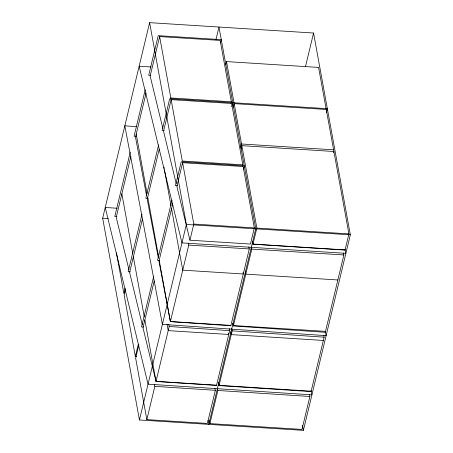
<?xml version="1.0" encoding="UTF-8"?>
<svg xmlns="http://www.w3.org/2000/svg" width="453" height="453" viewBox="0 0 453 453"><rect width="100%" height="100%" fill="white"/><g stroke="black" fill="none" stroke-linecap="round" stroke-linejoin="round"><path stroke-width="0.68" d="M102.667 218.187L149.609 22.65L313.561 33.024L350.333 234.813L303.391 430.35L139.439 419.976L102.667 218.187L108.295 218.539M130.266 152.078L114.802 216.483L116.902 216.619M145.243 89.683L134.071 136.228L136.166 136.376M130.86 156.404L116.24 217.298L128.929 269.682M146.098 92.939L135.487 137.146L146.512 195.447M231.024 103.142L231.347 101.789L220.164 40.413L159.626 36.58L150.158 76.025L162.848 128.403M141.999 214.122L128.176 271.692L130.277 271.834M158.618 144.892L145.804 198.267L147.905 198.414M125.164 288.091L123.867 293.493L116.455 252.808M170.487 99.315L170.815 97.961L159.626 36.58M125.487 289.705L124.173 295.175L135.362 356.551L136.766 356.641M142.435 219.127L129.615 272.513L142.304 324.892M159.235 149.145L147.219 199.184L158.38 258.182M242.514 166.223L242.842 164.852L231.653 103.471L171.121 99.643L163.533 131.24L176.223 183.618M153.731 276.171L141.551 326.907L143.652 327.043M171.993 200.101L157.542 260.311L158.941 260.407M135.362 356.551L138.329 344.189M138.901 344.75L135.668 358.232L146.851 419.614L207.389 423.442L215.345 390.31L214.847 388.266M154.23 280.905L142.989 327.729L156.008 381.466L216.517 385.424L229.66 330.673L229.269 328.589M172.774 203.674L158.958 261.222L170.379 321.607L230.832 325.781L249.28 248.94L248.788 246.902M182.61 162.701L176.908 186.449L189.926 240.192L250.458 244.054L254.331 227.91L243.148 166.528L182.61 162.701L193.793 224.076L189.926 240.192M216.007 39.388L218.975 27.038L255.747 228.827L208.805 424.365L208.04 420.191M220.452 43.063L221.274 39.649L158.216 35.662L148.72 75.209L150.821 75.34M139.439 419.976L186.381 224.439L149.609 22.65M225.696 65.005L226.517 61.591L318.584 67.418L348.918 233.895L345.033 250.084L252.978 244.212L252.48 242.151M146.851 419.614L154.835 386.358L154.343 384.314M156.008 381.466L169.207 326.5L168.81 324.416M170.379 321.607L188.754 245.079L188.255 243.04M231.789 106.761L232.763 102.712M233.352 107.067L234.178 103.629L326.245 109.456M240.713 147.401L241.534 143.992L333.601 149.818M241.024 149.054L241.84 145.673L333.906 151.495L333.578 152.854M243.437 169.184L244.252 165.77L181.194 161.778L175.47 185.634L177.57 185.77M309.388 394.427L309.886 396.488L301.975 429.427L209.909 423.606L217.865 390.475L217.366 388.414M323.725 335.112L324.122 337.191L311.058 391.596L219.037 385.588L232.179 330.843L231.789 328.765M343.363 252.91L343.861 254.971L325.294 332.304L233.352 325.956L251.806 249.099L251.307 247.038M252.978 244.212L256.851 228.069L226.517 61.591M305.492 66.642L313.561 33.024M326.381 112.752L327.355 108.697L169.705 98.72L162.095 130.419L164.196 130.555M151.115 66.97L139.15 66.206L181.953 242.893L345.888 253.34L344.886 249.218M170.815 97.961L231.347 101.789M242.842 164.852L182.304 161.019L171.121 99.643M193.793 224.076L254.331 227.91M256.851 228.069L348.918 233.895M186.381 224.439L350.333 234.813M345.078 249.903L253.012 244.076L252.502 241.296M188.754 245.079L249.28 248.94M251.806 249.099L343.861 254.971M337.859 279.971L245.792 274.144L245.283 271.364M230.928 325.384L170.39 321.551L159.207 260.175M325.52 331.37L233.454 325.543L233.074 323.459M323.34 340.446L231.273 334.62L230.764 331.839M216.574 385.18L156.036 381.347L144.852 319.971M311.16 391.166L219.099 385.339L218.589 382.559M117.197 208.25L105.238 207.474L148.035 384.155L311.913 394.863L310.911 390.735M154.835 386.358L215.345 390.31M217.865 390.475L309.886 396.488M136.834 126.659L124.835 125.832L162.395 324.359L326.12 335.662L325.333 331.5M169.207 326.5L229.66 330.673M232.179 330.843L324.122 337.191M218.539 383.527L219.037 385.588M232.831 323.187L233.352 325.956M302.502 425.48L303.391 430.35M243.018 272.61L243.267 273.986L182.735 270.158L171.545 208.776M228.499 333.08L228.748 334.461L168.216 330.633L167.083 324.422M163.952 167.095L164.201 168.476M164.456 169.858L170.991 205.719M209.405 420.82L209.909 423.606M136.228 134.054L147.032 193.363M147.718 197.117L158.652 257.117M121.868 193.85L132.803 253.85M133.363 256.913L144.297 316.907"/></g></svg>
